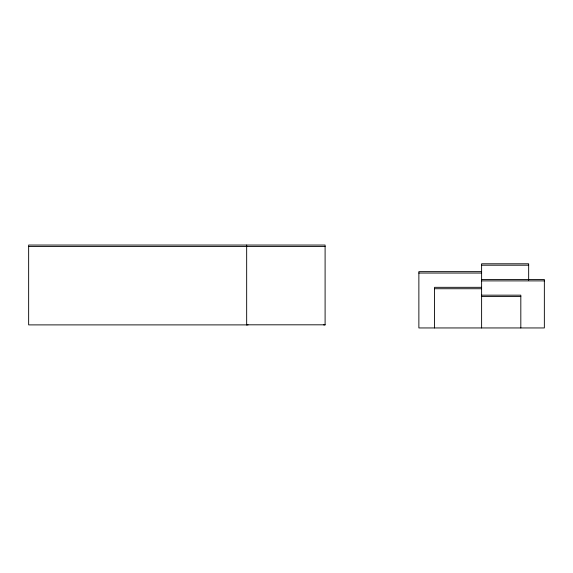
<?xml version="1.0" encoding="UTF-8"?>
<svg xmlns="http://www.w3.org/2000/svg" width="573" height="573" viewBox="0 0 573 573"><rect width="100%" height="100%" fill="white"/><g stroke="black" fill="none" stroke-linecap="round" stroke-linejoin="round"><path stroke-width="0.86" d="M28.65 246.462L325.106 246.462M481.614 265.206L528.664 265.206M481.614 271.638L418.87 271.638L418.87 327.949L544.35 327.949L544.35 279.481L481.614 279.481M418.87 273.049L481.614 273.049M481.614 280.892L544.35 280.892M481.614 287.324L434.556 287.324L434.556 327.949M434.556 288.735L481.614 288.735M481.614 295.167L520.821 295.167L520.821 327.949M481.614 296.578L520.821 296.578M246.669 324.812L325.106 324.812M248.08 324.891L28.65 324.891L28.65 245.051L325.099 245.051L325.099 324.891L323.681 324.891M528.664 280.233L528.664 263.795L481.614 263.795L481.614 327.949M246.669 245.051L246.669 324.891"/></g></svg>
